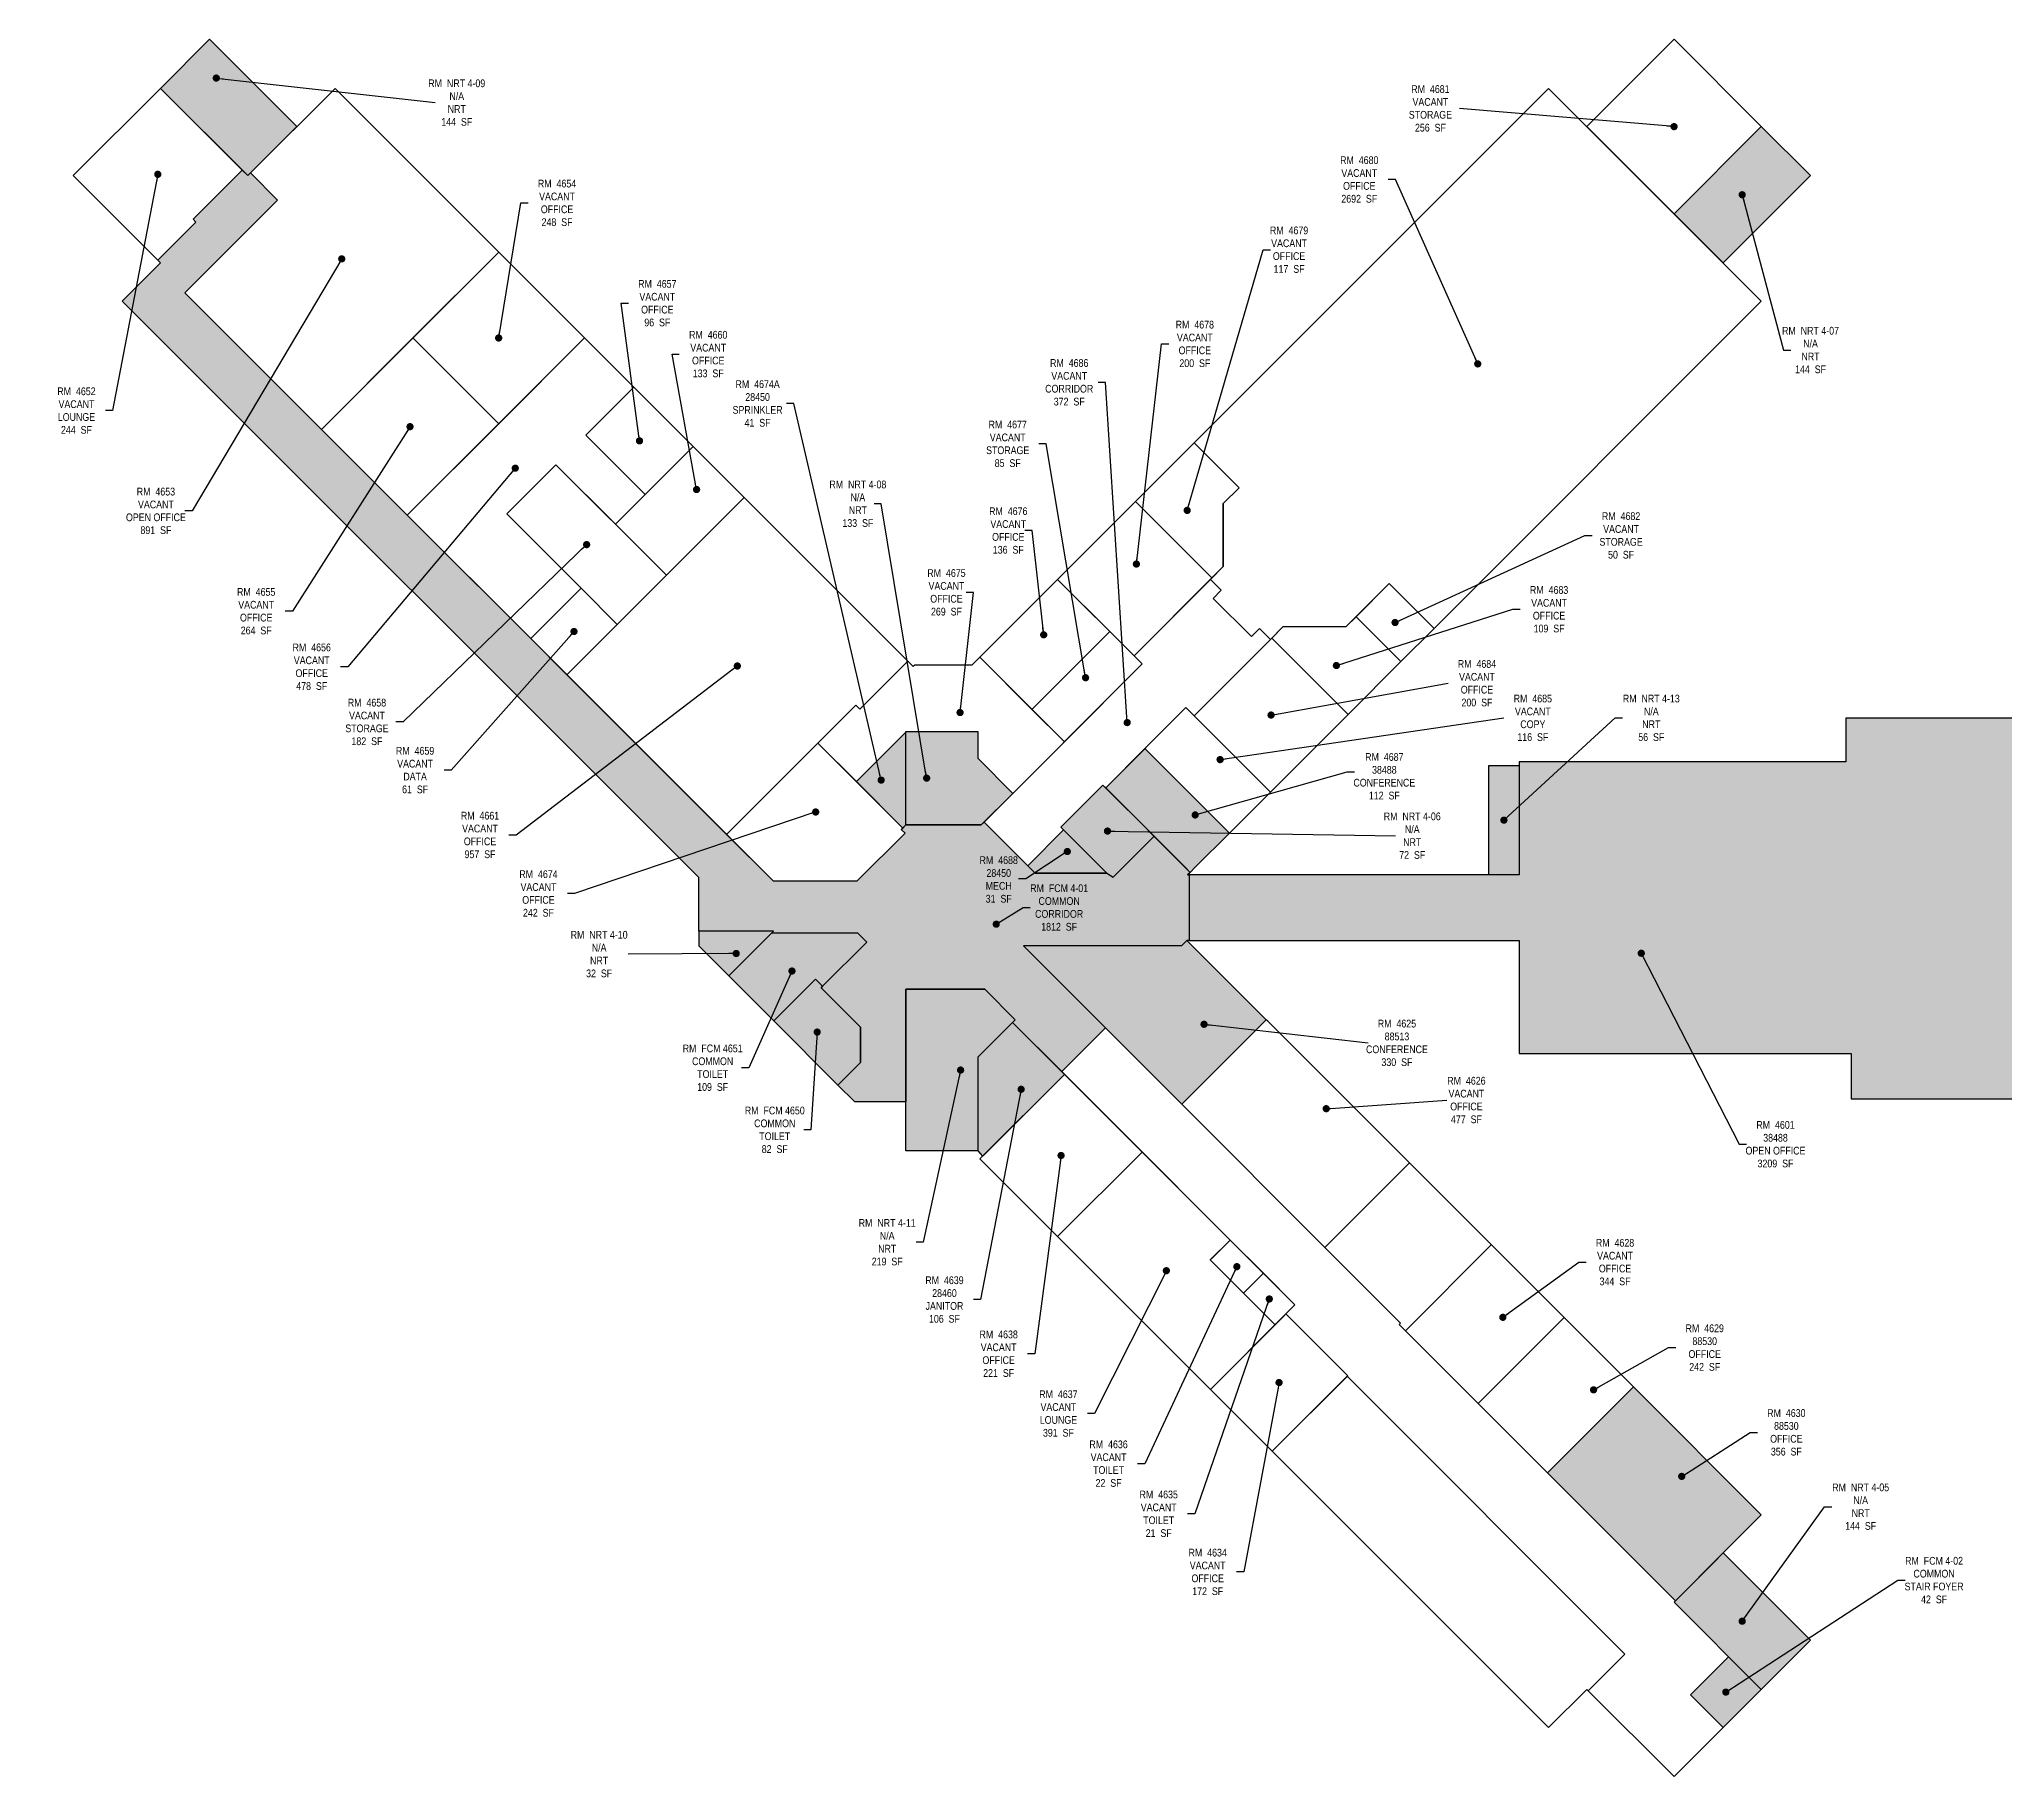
# Model space of a CAD drawing. Header units: inches. Extents: x -3271 to 3524, y 205 to 2907.
# Drawn here: x -3271 to -214, y 205 to 2907 of the extents above; entities that cross this region are included whole.
import ezdxf

# ---------------------------------------------------------------- set-up
doc = ezdxf.new("R2010")
doc.units = ezdxf.units.IN
doc.header["$MEASUREMENT"] = 0
for name, color, linetype in [('0-LABEL', 3, 'Continuous'), ('1-NRT', 200, 'Continuous'), ('1-NRT-PTN', 253, 'Continuous'), ('3-FCM', 190, 'Continuous'), ('3-FCM-PTN', 9, 'Continuous'), ('4-OCC', 6, 'Continuous'), ('4-OCC-PTN', 95, 'Continuous'), ('4-VACANT', 60, 'Continuous')]:
    doc.layers.add(name, color=color, linetype=linetype)
doc.styles.add('ArialN', font='ARIALN.TTF')
doc.dimstyles.new('AB-120', dxfattribs={"dimscale": 120, "dimtxt": 0.125, "dimasz": 0.09375, "dimexe": 0.0625, "dimexo": 0.125, "dimgap": 0.375, "dimtad": 0, "dimtih": 1, "dimtoh": 1, "dimdec": 4, "dimrnd": 0.0625, "dimzin": 0, "dimdsep": 46, "dimlunit": 4, "dimtxsty": 'ArialN', "dimblk": 'ARCHTICK', "dimcen": 0.09375, "dimclrd": 256, "dimclre": 256, "dimclrt": 256, "dimadec": 0, "dimazin": 0, "dimtfac": 1, "dimtdec": 4, "dimtofl": 0, "dimtmove": 2, "dimatfit": 3, "dimldrblk": 'DOT', "dimfxl": 0, "dimfrac": 2, "dimtolj": 1, "dimtzin": 0, "dimlwd": -1, "dimlwe": -1, "dimarcsym": 0})

# ---------------------------------------------------------------- blocks, each defined once
blk = doc.blocks.new('_ArchTick')
at = {"const_width": 0.15}
blk.add_lwpolyline([(-0.5, -0.5), (0.5, 0.5)], dxfattribs=at)
blk = doc.blocks.new('_Dot')
at = {"lineweight": -2}
blk.add_line((-0.5, 0), (-1, 0), dxfattribs=at)
at = {"const_width": 0.5}
blk.add_lwpolyline([(-0.25, 0, 1), (0.25, 0, 1)], format="xyb", close=True, dxfattribs=at)

msp = doc.modelspace()

# ---------------------------------------------------------------- hatches: boundary and pattern name
at = {"layer": '1-NRT-PTN'}
for points in [[(-2870.4, 2771.5), (-3006.1, 2907.3), (-3082.5, 2830.9), (-2946.7, 2695.2)], [(-515.8, 2695.2), (-592.2, 2771.5), (-727.9, 2635.8), (-651.6, 2559.4)], [(-1811.1, 1830.7), (-1811.1, 1788.9), (-1756.5, 1734.4), (-1805.6, 1685.4), (-1811.1, 1685.4), (-1923, 1685.4), (-1923, 1830.7)], [(-1016.1, 1777.8), (-969.1, 1777.8), (-969.1, 1607.5), (-1016.1, 1607.5)], [(-1536.9, 1667.8), (-1616.4, 1747.3), (-1681.8, 1681.9), (-1610.1, 1610.1), (-1600.5, 1604.1)], [(-2128.8, 1520.1), (-2244.9, 1520.1), (-2244.9, 1497.1), (-2198.3, 1450.5)], [(-1800.1, 1429.7), (-1752.7, 1382.3), (-1811.1, 1323.9), (-1811.1, 1178.2), (-1923, 1178.2), (-1923, 1429.7)], [(-727.9, 476.4), (-592.2, 340.6), (-515.8, 417), (-651.6, 552.8)]]:
    msp.add_hatch(color=256, dxfattribs=at).paths.add_polyline_path(points)
at = {"layer": '3-FCM-PTN'}
for points in [[(-1756.9, 1378.1), (-1752.7, 1382.3), (-1800.1, 1429.7), (-1923, 1429.7), (-1923, 1254.5), (-2002.4, 1254.5), (-2028.6, 1280.7), (-1993.4, 1315.9), (-1993.4, 1370.9), (-2054.6, 1432.1), (-2052.5, 1434.3), (-1983.6, 1503.1), (-1997.6, 1517.1), (-2131.8, 1517.1), (-2128.8, 1520.1), (-2245.2, 1520.1), (-2245.2, 1603.3), (-3141.9, 2500), (-3082.5, 2559.4), (-3086.7, 2563.6), (-3027.3, 2623), (-3031.6, 2627.3), (-2955.2, 2703.6), (-2946.7, 2695.2), (-2942.5, 2699.4), (-2900.3, 2657.2), (-3044.6, 2513), (-2129.6, 1598.1), (-1998.9, 1598.1), (-1924.2, 1672.7), (-1930, 1678.4), (-1923, 1685.4), (-1903, 1685.4), (-1805.6, 1685.4), (-1801.3, 1689.7), (-1733.4, 1621.8), (-1721.8, 1610.1), (-1610.1, 1610.1), (-1600.5, 1604.1), (-1536.9, 1667.8), (-1488.6, 1619.5), (-1480.6, 1611.5), (-1484.7, 1607.5), (-1482.1, 1607.5), (-1482.1, 1505.5), (-1485.6, 1505.5), (-1494, 1497), (-1740.1, 1497), (-1612.5, 1369.5), (-1680.4, 1301.6)], [(-2063.7, 1445.4), (-2052.5, 1434.3), (-1983.6, 1503.1), (-1997.6, 1517.1), (-2131.8, 1517.1), (-2198.3, 1450.5), (-2128.5, 1380.6)], [(-2054.6, 1432.1), (-1993.4, 1370.9), (-1993.4, 1315.9), (-2028.6, 1280.7), (-2128.5, 1380.6), (-2063.7, 1445.4), (-2052.5, 1434.3)], [(-643.1, 391.5), (-702.5, 332.1), (-651.6, 281.2), (-592.2, 340.6)]]:
    msp.add_hatch(color=256, dxfattribs=at).paths.add_polyline_path(points)
at = {"layer": '4-OCC-PTN'}
for color, points in [(77, [(-969.1, 1783.5), (-969.1, 1607.5), (-1482.1, 1607.5), (-1482.1, 1505.5), (-969.1, 1505.5), (-969.1, 1329.5), (-452.5, 1329.5), (-452.5, 1259), (-194.5, 1259), (-194.5, 1389.8), (-128.4, 1389.8), (-128.4, 1722.5), (-194.5, 1722.5), (-194.5, 1851.1), (-460.5, 1851.1), (-460.5, 1783.5)]), (55, [(-1923, 1829.4), (-1999.9, 1752.6), (-1927.9, 1680.5), (-1923, 1685.4)]), (77, [(-1419.5, 1672.7), (-1551, 1804.2), (-1612.1, 1743.1), (-1480.6, 1611.5), (-1472.7, 1619.5)]), (55, [(-1677.6, 1677.6), (-1610.1, 1610.1), (-1721.8, 1610.1), (-1733.4, 1621.8)]), (208, [(-1362.2, 1382.2), (-1485.6, 1505.5), (-1494.1, 1497.1), (-1740.1, 1497), (-1493.7, 1250.7)]), (201, [(-1756.9, 1378.1), (-1811.1, 1323.9), (-1811.1, 1178.2), (-1803.5, 1170.1), (-1676.2, 1297.3)]), (65, [(-725.8, 478.5), (-917.7, 670.3), (-924.8, 677.5), (-791.2, 811.1), (-592.2, 612.1)])]:
    msp.add_hatch(color=color, dxfattribs=at).paths.add_polyline_path(points)

# ---------------------------------------------------------------- linework, layer by layer
at = {"layer": '1-NRT'}
for points in [[(-2870.4, 2771.5), (-3006.1, 2907.3), (-3082.5, 2830.9), (-2946.7, 2695.2), (-2870.4, 2771.5)], [(-515.8, 2695.2), (-592.2, 2771.5), (-727.9, 2635.8), (-651.6, 2559.4), (-515.8, 2695.2)], [(-1811.1, 1830.7), (-1811.1, 1788.9), (-1756.5, 1734.4), (-1805.6, 1685.4), (-1811.1, 1685.4), (-1923, 1685.4), (-1923, 1830.7), (-1811.1, 1830.7)], [(-1536.9, 1667.8), (-1616.4, 1747.3), (-1681.8, 1681.9), (-1610.1, 1610.1), (-1600.5, 1604.1), (-1536.9, 1667.8)], [(-2128.8, 1520.1), (-2244.9, 1520.1), (-2244.9, 1497.1), (-2198.3, 1450.5), (-2128.8, 1520.1)]]:
    msp.add_lwpolyline(points, dxfattribs=at)
for points in [[(-1016.1, 1777.8), (-969.1, 1777.8), (-969.1, 1607.5), (-1016.1, 1607.5)], [(-1800.1, 1429.7), (-1800.1, 1429.7), (-1800.1, 1429.7), (-1752.7, 1382.3), (-1811.1, 1323.9), (-1811.1, 1178.2), (-1923, 1178.2), (-1923, 1429.7), (-1800.1, 1429.7)], [(-727.9, 476.4), (-592.2, 340.6), (-515.8, 417), (-651.6, 552.8)]]:
    msp.add_lwpolyline(points, close=True, dxfattribs=at)
at = {"layer": '3-FCM'}
for points in [[(-1756.9, 1378.1), (-1752.7, 1382.3), (-1800.1, 1429.7), (-1800.1, 1429.7), (-1800.1, 1429.7), (-1923, 1429.7), (-1923, 1254.5), (-2002.4, 1254.5), (-2028.6, 1280.7), (-1993.4, 1315.9), (-1993.4, 1370.9), (-2054.6, 1432.1), (-2052.5, 1434.3), (-1983.6, 1503.1), (-1997.6, 1517.1), (-2131.8, 1517.1), (-2128.8, 1520.1), (-2245.2, 1520.1), (-2245.2, 1603.3), (-2245.2, 1603.3), (-3141.9, 2500), (-3141.9, 2500), (-3082.5, 2559.4), (-3086.7, 2563.6), (-3027.3, 2623), (-3031.6, 2627.3), (-2955.2, 2703.6), (-2946.7, 2695.2), (-2942.5, 2699.4), (-2900.3, 2657.2), (-3044.6, 2513), (-2129.6, 1598.1), (-1998.9, 1598.1), (-1924.2, 1672.7), (-1930, 1678.4), (-1923, 1685.4), (-1903, 1685.4), (-1805.6, 1685.4), (-1801.3, 1689.7), (-1733.4, 1621.8), (-1721.8, 1610.1), (-1610.1, 1610.1), (-1600.5, 1604.1), (-1536.9, 1667.8), (-1488.6, 1619.5), (-1480.6, 1611.5), (-1484.7, 1607.5), (-1482.1, 1607.5), (-1482.1, 1505.5), (-1485.6, 1505.5), (-1494, 1497), (-1740.1, 1497), (-1612.5, 1369.5), (-1680.4, 1301.6), (-1680.4, 1301.6), (-1680.4, 1301.6), (-1680.4, 1301.6), (-1680.4, 1301.6), (-1680.4, 1301.6), (-1680.4, 1301.6)], [(-2063.7, 1445.4), (-2052.5, 1434.3), (-1983.6, 1503.1), (-1997.6, 1517.1), (-2131.8, 1517.1), (-2198.3, 1450.5), (-2198.3, 1450.5), (-2128.5, 1380.6), (-2128.5, 1380.6)], [(-2054.6, 1432.1), (-1993.4, 1370.9), (-1993.4, 1315.9), (-2028.6, 1280.7), (-2128.5, 1380.6), (-2063.7, 1445.4), (-2052.5, 1434.3)], [(-643.1, 391.5), (-702.5, 332.1), (-651.6, 281.2), (-592.2, 340.6)]]:
    msp.add_lwpolyline(points, close=True, dxfattribs=at)
at = {"layer": '4-OCC'}
for p, q in [((-1994.3, 1865.3), (-1919.8, 1939.8)), ((-2202.1, 1670.6), (-2000.9, 1871.8)), ((-2000.9, 1871.8), (-1994.3, 1865.3)), ((-2204.3, 1672.7), (-2200, 1668.4))]:
    msp.add_line(p, q, dxfattribs=at)
for points in [[(-1686.8, 2067.2), (-1565.9, 2188.2), (-1565.9, 2188.2), (-1447.1, 2069.4), (-1568, 1948.5), (-1686.8, 2067.2), (-1686.8, 2067.2)], [(-1923, 1829.4), (-1999.9, 1752.6), (-1927.9, 1680.5), (-1923, 1685.4), (-1923, 1829.4)], [(-1419.5, 1672.7), (-1551, 1804.2), (-1612.1, 1743.1), (-1480.6, 1611.5), (-1472.7, 1619.5), (-1419.5, 1672.7)], [(-1677.6, 1677.6), (-1610.1, 1610.1), (-1721.8, 1610.1), (-1733.4, 1621.8), (-1677.6, 1677.6)], [(-1362.2, 1382.2), (-1485.6, 1505.5), (-1494.1, 1497.1), (-1740.1, 1497), (-1493.7, 1250.7), (-1362.2, 1382.2)], [(-924.8, 677.5), (-791.2, 811.1), (-901, 921), (-899, 918.9), (-1032.6, 785.3), (-917.7, 670.3)], [(-725.8, 478.5), (-917.7, 670.3), (-924.8, 677.5), (-791.2, 811.1), (-592.2, 612.1), (-725.8, 478.5)]]:
    msp.add_lwpolyline(points, dxfattribs=at)
for points in [[(-1801.3, 1689.7), (-1555.3, 1935.7), (-1568, 1948.5), (-1449.2, 2067.2), (-1432.2, 2050.3), (-1444.9, 2037.6), (-1385.3, 1978.4), (-1372.8, 1990.9), (-1355.9, 1973.9), (-1474.6, 1855.1), (-1487.4, 1867.8), (-1612.1, 1743.1), (-1616.4, 1747.3), (-1681.8, 1681.9), (-1677.6, 1677.6), (-1733.4, 1621.8)], [(-969.1, 1783.5), (-969.1, 1607.5), (-1482.1, 1607.5), (-1482.1, 1505.5), (-969.1, 1505.5), (-969.1, 1329.5), (-452.5, 1329.5), (-452.5, 1259), (-194.5, 1259), (-194.5, 1389.8), (-128.4, 1389.8), (-128.4, 1722.5), (-194.5, 1722.5), (-194.5, 1851.1), (-460.5, 1851.1), (-460.5, 1783.5)], [(-1756.9, 1378.1), (-1811.1, 1323.9), (-1811.1, 1323.9), (-1811.1, 1178.2), (-1803.5, 1170.1), (-1676.2, 1297.3)]]:
    msp.add_lwpolyline(points, close=True, dxfattribs=at)
at = {"layer": '4-VACANT'}
for p, q in [((-1612.5, 1369.5), (-1680.4, 1301.6)), ((-1153.6, 910.5), (-1612.5, 1369.5)), ((-1680.4, 1301.6), (-1317.7, 938.8))]:
    msp.add_line(p, q, dxfattribs=at)
for points in [[(-592.2, 2771.5), (-727.9, 2907.3), (-863.7, 2771.5), (-727.9, 2635.8), (-592.2, 2771.5)], [(-3082.5, 2830.9), (-3218.2, 2695.2), (-3086.7, 2563.6), (-3027.3, 2623), (-3031.6, 2627.3), (-2955.2, 2703.6), (-3082.5, 2830.9)], [(-2556.4, 2576.4), (-2811, 2830.9), (-2942.5, 2699.4), (-2900.3, 2657.2), (-3044.6, 2513), (-2832.2, 2300.6), (-2832.2, 2300.6), (-2556.4, 2576.4)], [(-1101.3, 1990.9), (-592.2, 2500), (-923.1, 2830.9), (-1474.4, 2279.6), (-1404.7, 2209.8), (-1429.2, 2185.3), (-1429.2, 2087.2), (-1449.2, 2067.2), (-1432.2, 2050.3), (-1444.9, 2037.6), (-1385.3, 1978.4), (-1372.8, 1990.9), (-1355.9, 1973.9), (-1335.9, 1993.9), (-1237.8, 1993.9), (-1171.1, 2060.6), (-1101.3, 1990.9)], [(-2690, 2442.7), (-2832.2, 2300.6), (-2700.6, 2169.1), (-2698.5, 2167), (-2556.4, 2309.1), (-2690, 2442.7)], [(-2422.8, 2442.7), (-2346.2, 2366.2), (-2346.2, 2366.2), (-2420.7, 2291.6), (-2420.7, 2291.6), (-2328.4, 2199.3), (-2328.4, 2199.3), (-2374.8, 2152.9), (-2374.8, 2152.9), (-2467.3, 2245.4), (-2467.3, 2245.4), (-2543.7, 2169.1), (-2543.7, 2169.1), (-2428.2, 2053.6), (-2428.2, 2053.6), (-2506.6, 1975.1), (-2698.5, 2167), (-2422.8, 2442.7)], [(-2346.2, 2366.2), (-2420.7, 2291.6), (-2328.4, 2199.3), (-2253.8, 2273.8), (-2346.2, 2366.2)], [(-2253.8, 2273.8), (-2374.8, 2152.9), (-2295.5, 2073.6), (-2174.6, 2194.5), (-2253.8, 2273.8)], [(-2467.3, 2245.4), (-2543.7, 2169.1), (-2428.2, 2053.6), (-2371.8, 1997.2), (-2371.8, 1997.2), (-2295.5, 2073.6), (-2295.5, 2073.6), (-2467.3, 2245.4)], [(-2174.6, 2194.5), (-1919.8, 1939.8), (-1994.3, 1865.3), (-2000.9, 1871.8), (-2202.1, 1670.6), (-2450.3, 1918.8), (-2174.6, 2194.5)], [(-1565.9, 2188.2), (-1686.8, 2067.2), (-1568, 1948.5), (-1568, 1948.5), (-1447.1, 2069.4), (-1565.9, 2188.2)], [(-2371.8, 1997.2), (-2428.2, 2053.6), (-2506.6, 1975.1), (-2450.3, 1918.8), (-2450.3, 1918.8), (-2371.8, 1997.2)], [(-1605.7, 1986.2), (-1686.8, 2067.2), (-1805.6, 1948.5), (-1807.9, 1946.1), (-1726.8, 1865), (-1605.7, 1986.2)], [(-1605.7, 1986.2), (-1555.3, 1935.7), (-1676.4, 1814.6), (-1726.8, 1865), (-1605.7, 1986.2)], [(-1234.9, 1857.2), (-1355.9, 1736.3), (-1474.6, 1855.1), (-1474.6, 1855.1), (-1353.7, 1976), (-1234.9, 1857.2)], [(-1807.9, 1946.1), (-1820.1, 1934), (-1909, 1934), (-1911.5, 1931.5), (-1919.8, 1939.8), (-1994.3, 1865.3), (-2000.9, 1871.8), (-2060, 1812.7), (-1999.9, 1752.6), (-1923, 1829.4), (-1923, 1830.7), (-1811.1, 1830.7), (-1811.1, 1788.9), (-1756.5, 1734.4), (-1676.4, 1814.6), (-1807.9, 1946.1)], [(-1355.9, 1736.3), (-1487.4, 1867.8), (-1551, 1804.2), (-1551, 1804.2), (-1419.5, 1672.7), (-1355.9, 1736.3)], [(-1927.9, 1680.5), (-2045.2, 1797.8), (-2060, 1812.7), (-2202.1, 1670.6), (-2129.6, 1598.1), (-1998.9, 1598.1), (-1924.2, 1672.7), (-1930, 1678.4), (-1927.9, 1680.5)], [(-1101.3, 1121.3), (-1360.1, 1380.1), (-1362.2, 1382.2), (-1493.7, 1250.7), (-1271.1, 1028.1), (-1139.6, 1159.6)], [(-1555.3, 1176.4), (-1674.1, 1295.2), (-1676.2, 1297.3), (-1799.2, 1174.3), (-1807.7, 1165.8), (-1686.8, 1044.9), (-1555.3, 1176.4), (-1676.2, 1297.3)], [(-1348.6, 907.9), (-1449.2, 807.3), (-1686.8, 1044.9), (-1555.3, 1176.4), (-1416.2, 1037.4), (-1418.4, 1039.5), (-1447.2, 1010.7), (-1449.3, 1008.6), (-1348.6, 907.9)], [(-1012.2, 1032.2), (-1145.9, 898.6)], [(-861.6, 338.5), (-863.7, 340.6), (-923.1, 281.2), (-1353, 711.1), (-1353, 711.1), (-1236.2, 827.9), (-1236.2, 827.9), (-1236.2, 827.9), (-1236.2, 827.9), (-804.6, 395.5)], [(-804.6, 395.5), (-861.6, 338.5), (-863.7, 340.6)], [(-702.5, 332.1), (-651.6, 281.2), (-727.9, 204.9), (-861.6, 338.5), (-861.6, 338.5), (-804.6, 395.5)]]:
    msp.add_lwpolyline(points, dxfattribs=at)
for points in [[(-2422.8, 2442.7), (-2556.4, 2576.4), (-2690, 2442.7), (-2556.4, 2309.1)], [(-1429.2, 2087.2), (-1429.2, 2185.3), (-1404.7, 2209.8), (-1474.4, 2279.6), (-1565.9, 2188.2), (-1447.1, 2069.4)], [(-1222.5, 2009.2), (-1171.1, 2060.6), (-1101.3, 1990.9), (-1152.7, 1939.5)], [(-1335.9, 1993.9), (-1237.8, 1993.9), (-1222.4, 2009.2), (-1152.7, 1939.5), (-1234.9, 1857.2), (-1353.7, 1976)], [(-1032.6, 785.3), (-1155.7, 908.4), (-1153.6, 910.5), (-1271.1, 1028.1), (-1139.6, 1159.6), (-1099.2, 1119.1), (-899, 918.9)], [(-1397.6, 956.9), (-1449.3, 1008.6), (-1418.4, 1039.5), (-1366.7, 987.9)], [(-1348.6, 907.9), (-1397.6, 956.9), (-1366.7, 987.9), (-1317.7, 938.8)], [(-1331.8, 924.7), (-1449.2, 807.3), (-1353, 711.1), (-1235.6, 828.5)]]:
    msp.add_lwpolyline(points, close=True, dxfattribs=at)

# ---------------------------------------------------------------- texts
at = {"char_height": 12, "attachment_point": 5, "style": 'ArialN'}
for s, insert in [('RM  4628\\PVACANT\\POFFICE\\P344  SF', (-819.7, 1005.2)), ('RM  4629\\P88530\\POFFICE\\P242  SF', (-680.2, 872.2)), ('RM  4630\\P88530\\POFFICE\\P356  SF', (-553.2, 740.4)), ('RM  4634\\PVACANT\\POFFICE\\P172  SF', (-1453.4, 523.3))]:
    msp.add_mtext(s, dxfattribs=dict(at, insert=insert))
at = {"layer": '0-LABEL', "char_height": 12, "attachment_point": 5, "style": 'ArialN'}
for s, insert in [('RM  NRT 4-09\\PN/A\\PNRT\\P144  SF', (-2621.6, 2808.8)), ('RM  4681\\PVACANT\\PSTORAGE\\P256  SF', (-1106.9, 2799.8)), ('RM  4680\\PVACANT\\POFFICE\\P2692  SF', (-1217.6, 2689.2)), ('RM  4654\\PVACANT\\POFFICE\\P248  SF', (-2465.6, 2652.8)), ('RM  4679\\PVACANT\\POFFICE\\P117  SF', (-1326.8, 2580)), ('RM  4657\\PVACANT\\POFFICE\\P96  SF', (-2309.6, 2496.8)), ('RM  4660\\PVACANT\\POFFICE\\P133  SF', (-2230.4, 2417.6)), ('RM  4678\\PVACANT\\POFFICE\\P200  SF', (-1473.4, 2433.4)), ('RM  NRT 4-07\\PN/A\\PNRT\\P144  SF', (-515.6, 2423.9)), ('RM  4686\\PVACANT\\PCORRIDOR\\P372  SF', (-1668.8, 2373.7)), ('RM  4652\\PVACANT\\PLOUNGE\\P244  SF', (-3213.2, 2329.7)), ('RM  4674A\\P28450\\PSPRINKLER\\P41  SF', (-2153.6, 2340.8)), ('RM  4677\\PVACANT\\PSTORAGE\\P85  SF', (-1764.5, 2278)), ('RM  4653\\PVACANT\\POPEN OFFICE\\P891  SF', (-3089.6, 2173.7)), ('RM  NRT 4-08\\PN/A\\PNRT\\P133  SF', (-1997.6, 2184.8)), ('RM  4676\\PVACANT\\POFFICE\\P136  SF', (-1763.6, 2143.2)), ('RM  4682\\PVACANT\\PSTORAGE\\P50  SF', (-810.3, 2135.5)), ('RM  4675\\PVACANT\\POFFICE\\P269  SF', (-1859.8, 2047)), ('RM  4655\\PVACANT\\POFFICE\\P264  SF', (-2933.6, 2017.7)), ('RM  4683\\PVACANT\\POFFICE\\P109  SF', (-922.3, 2020.7)), ('RM  4656\\PVACANT\\POFFICE\\P478  SF', (-2847.2, 1931.3)), ('RM  4684\\PVACANT\\POFFICE\\P200  SF', (-1034.5, 1905.6)), ('RM  4658\\PVACANT\\PSTORAGE\\P182  SF', (-2761.3, 1845.4)), ('RM  4685\\PVACANT\\PCOPY\\P116  SF', (-947.6, 1851.8)), ('RM  NRT 4-13\\PN/A\\PNRT\\P56  SF', (-763.3, 1851.8)), ('RM  4659\\PVACANT\\PDATA\\P61  SF', (-2686.4, 1770.5)), ('RM  4687\\P38488\\PCONFERENCE\\P112  SF', (-1178.6, 1760.9)), ('RM  4661\\PVACANT\\POFFICE\\P957  SF', (-2585.4, 1669.6)), ('RM  NRT 4-06\\PN/A\\PNRT\\P72  SF', (-1135.2, 1668.5)), ('RM  4688\\P28450\\PMECH\\P31  SF', (-1778.5, 1600.4)), ('RM  4674\\PVACANT\\POFFICE\\P242  SF', (-2494.5, 1578.6)), ('RM  FCM 4-01\\PCOMMON\\PCORRIDOR\\P1812  SF', (-1684.5, 1556.8)), ('RM  NRT 4-10\\PN/A\\PNRT\\P32  SF', (-2400.1, 1484.3)), ('RM  4625\\P88513\\PCONFERENCE\\P330  SF', (-1159, 1346.2)), ('RM  FCM 4651\\PCOMMON\\PTOILET\\P109  SF', (-2223.5, 1307.6)), ('RM  4626\\PVACANT\\POFFICE\\P477  SF', (-1050.9, 1257.3)), ('RM  FCM 4650\\PCOMMON\\PTOILET\\P82  SF', (-2126.9, 1211)), ('RM  4601\\P38488\\POPEN OFFICE\\P3209  SF', (-570.1, 1188.6)), ('RM  NRT 4-11\\PN/A\\PNRT\\P219  SF', (-1952, 1036.1)), ('RM  4639\\P28460\\PJANITOR\\P106  SF', (-1862.9, 947)), ('RM  4638\\PVACANT\\POFFICE\\P221  SF', (-1778.6, 862.7)), ('RM  4637\\PVACANT\\PLOUNGE\\P391  SF', (-1685.6, 769.7)), ('RM  4636\\PVACANT\\PTOILET\\P22  SF', (-1607.6, 691.7)), ('RM  4635\\PVACANT\\PTOILET\\P21  SF', (-1529.6, 613.7)), ('RM  NRT 4-05\\PN/A\\PNRT\\P144  SF', (-437.6, 624.8)), ('RM  FCM 4-02\\PCOMMON\\PSTAIR FOYER\\P42  SF', (-323.4, 510.6))]:
    msp.add_mtext(s, dxfattribs=dict(at, insert=insert))

# ---------------------------------------------------------------- leaders
at = {"annotation_type": 0, "has_hookline": 1, "text_width": 57.9}
for points, hookline_direction in [([(-994.2, 919.4), (-876, 1005.2), (-864.7, 1005.2)], 0), ([(-853.1, 806.6), (-736.4, 872.2), (-725.2, 872.2)], 0), ([(-1342.4, 817.9), (-1397.1, 523.3), (-1408.4, 523.3)], 1), ([(-716, 672), (-609.4, 740.4), (-598.2, 740.4)], 0)]:
    msp.add_leader(points, dimstyle='AB-120', dxfattribs=dict(at, hookline_direction=hookline_direction))
at = {"layer": '0-LABEL', "annotation_type": 0, "has_hookline": 1}
for points, hookline_direction, text_width in [([(-2995.7, 2847), (-2655.3, 2808.8)], 0, 86.9), ([(-727.9, 2771.5), (-1061.9, 2799.8)], 1, 65.9), ([(-3086.7, 2697.3), (-3156.9, 2329.7), (-3168.2, 2329.7)], 1, 57.8), ([(-1033.3, 2402.4), (-1161.3, 2689.2), (-1172.6, 2689.2)], 1, 57.9), ([(-621.9, 2665.5), (-557.4, 2423.9), (-546.1, 2423.9)], 0, 86.9), ([(-2556.4, 2442.7), (-2521.8, 2652.8), (-2510.6, 2652.8)], 0, 57.9), ([(-2800.5, 2565.8), (-3033.3, 2173.7), (-3044.6, 2173.7)], 1, 91.8), ([(-1485.3, 2174.5), (-1367, 2580), (-1355.8, 2580)], 0, 57.9), ([(-2337.3, 2282.7), (-2365.8, 2496.8), (-2354.6, 2496.8)], 0, 57.9), ([(-2248.5, 2207), (-2286.6, 2417.6), (-2275.4, 2417.6)], 0, 57.9), ([(-1564.3, 2091.1), (-1525.4, 2433.4), (-1514.1, 2433.4)], 0, 57.9), ([(-1578.6, 1844.5), (-1612.5, 2373.7), (-1623.8, 2373.7)], 1, 74), ([(-1961.4, 1755), (-2097.3, 2340.8), (-2108.6, 2340.8)], 1, 77.1), ([(-2694.3, 2304.8), (-2877.3, 2017.7), (-2888.6, 2017.7)], 1, 58), ([(-1643.4, 1914.3), (-1704.7, 2278), (-1716, 2278)], 1, 65.9), ([(-2530.6, 2240.2), (-2791, 1931.3), (-2802.2, 1931.3)], 1, 57.9), ([(-1890.6, 1758.1), (-1961.2, 2184.8), (-1972.4, 2184.8)], 1, 86.9), ([(-1708.5, 1981), (-1726.5, 2143.2), (-1737.8, 2143.2)], 1, 57.9), ([(-2419.6, 2121.3), (-2705, 1845.4), (-2716.3, 1845.4)], 1, 65.9), ([(-1161.9, 2000.1), (-866.6, 2135.5), (-855.3, 2135.5)], 0, 65.9), ([(-1838.6, 1860.1), (-1817.8, 2047), (-1829, 2047)], 1, 58), ([(-1253.2, 1933.2), (-978.6, 2020.7), (-967.3, 2020.7)], 0, 57.9), ([(-2439.2, 1986.2), (-2630.1, 1770.5), (-2641.4, 1770.5)], 1, 57.9), ([(-2185.1, 1932.5), (-2529.2, 1669.6), (-2540.4, 1669.6)], 1, 56), ([(-1354.8, 1856.2), (-1079.5, 1905.6)], 0, 57.9), ([(-1434.1, 1786.9), (-992.6, 1851.8)], 0, 58), ([(-992.6, 1692.7), (-819.5, 1851.8), (-808.3, 1851.8)], 0, 86.9), ([(-1472.9, 1700.8), (-1236.2, 1767.7), (-1225, 1767.7)], 0, 94.8), ([(-2063.2, 1705.4), (-2438.2, 1578.6), (-2449.5, 1578.6)], 1, 57.9), ([(-1609.3, 1675.7), (-1161, 1668.5)], 0, 86.9), ([(-1671.8, 1643.9), (-1736.5, 1601.4), (-1747.8, 1601.4)], 1, 57.9), ([(-1782.4, 1530.9), (-1740.7, 1556.8), (-1729.5, 1556.8)], 0, 86.5), ([(-2186.9, 1485.3), (-2355.1, 1484.3)], 1, 86.9), ([(-778.9, 1485.7), (-626.4, 1188.6), (-615.1, 1188.6)], 0, 91.8), ([(-2100.1, 1458), (-2167.3, 1307.6), (-2178.5, 1307.6)], 1, 89.6), ([(-1459.1, 1375.2), (-1204, 1346.2)], 0, 94.8), ([(-2060.9, 1363.1), (-2070.6, 1211), (-2081.9, 1211)], 1, 91.5), ([(-1837.8, 1304), (-1895.8, 1036.1), (-1907, 1036.1)], 1, 85), ([(-1743.6, 1274.1), (-1806.7, 947), (-1817.9, 947)], 1, 58.2), ([(-1269, 1243.9), (-1081.5, 1257.3)], 0, 57.9), ([(-1681.5, 1171.1), (-1722.3, 862.7), (-1733.6, 862.7)], 1, 57.9), ([(-1517.7, 991.9), (-1629.3, 769.7), (-1640.6, 769.7)], 1, 57.9), ([(-1408, 998.2), (-1551.3, 691.7), (-1562.6, 691.7)], 1, 57.9), ([(-1357.6, 947.9), (-1473.3, 613.7), (-1484.6, 613.7)], 1, 58), ([(-621.9, 446.7), (-493.8, 624.8), (-482.6, 624.8)], 0, 87), ([(-647.3, 336.4), (-379.7, 510.6), (-368.4, 510.6)], 0, 90.8)]:
    msp.add_leader(points, dimstyle='AB-120', dxfattribs=dict(at, hookline_direction=hookline_direction, text_width=text_width))

doc.saveas('drawing.dxf')
